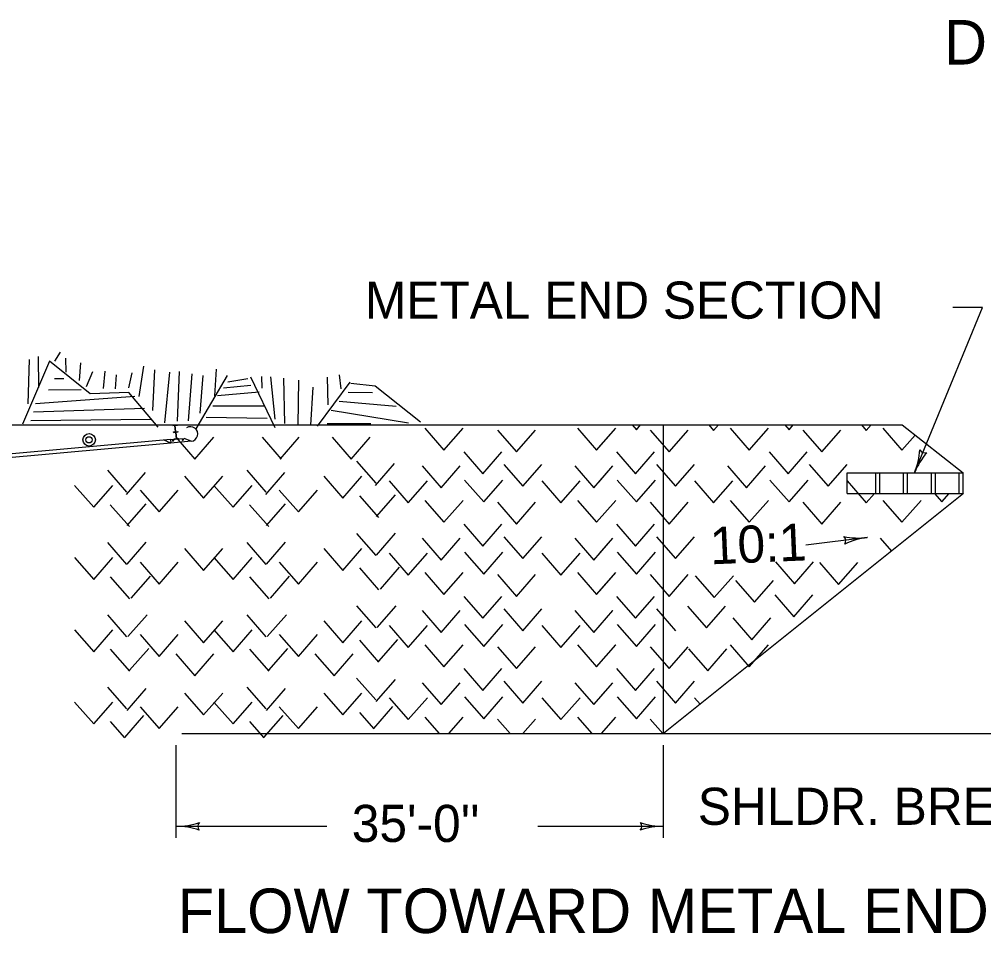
# Model space of a CAD drawing. Extents: x 918 to 1082, y 999 to 1322.
# Drawn here: x 1010 to 1015.19, y 1010.75 to 1015.68 of the extents above; entities that cross this region are included whole.
import ezdxf

# ---------------------------------------------------------------- set-up
doc = ezdxf.new("R2010")
doc.units = 0
for name, color, linetype in [('1', 7, 'Continuous'), ('2', 7, 'Continuous'), ('5', 7, 'Continuous'), ('Level 1', 7, 'Continuous')]:
    doc.layers.add(name, color=color, linetype=linetype)

msp = doc.modelspace()

# ---------------------------------------------------------------- linework, layer by layer
at = {"layer": '1'}
for p, q in [((1015.1859, 1014.123), (1015.0263, 1014.123)), ((1009.1789, 1013.4901), (1014.7524, 1013.4901)), ((1010.8249, 1013.4884), (1010.8498, 1013.4907)), ((1010.8249, 1013.4884), (1010.825, 1013.4872)), ((1010.825, 1013.4872), (1010.8353, 1013.4882)), ((1010.8399, 1013.4548), (1010.837, 1013.4868)), ((1010.8411, 1013.4549), (1010.8383, 1013.4868)), ((1010.8396, 1013.4886), (1010.8499, 1013.4895)), ((1010.8498, 1013.4907), (1010.8499, 1013.4895)), ((1013.4681, 1011.8278), (1013.4681, 1013.49)), ((1010.8282, 1013.4522), (1010.8385, 1013.4532)), ((1010.8283, 1013.4511), (1010.8282, 1013.4522)), ((1010.8283, 1013.4511), (1010.8532, 1013.4533)), ((1010.8283, 1013.4511), (1010.8284, 1013.4499)), ((1010.8284, 1013.4499), (1010.8388, 1013.4508)), ((1010.8404, 1013.4494), (1010.8433, 1013.4175)), ((1010.8416, 1013.4495), (1010.8445, 1013.4177)), ((1010.8428, 1013.4535), (1010.8531, 1013.4544)), ((1010.843, 1013.4512), (1010.8533, 1013.4522)), ((1010.8532, 1013.4533), (1010.8531, 1013.4544)), ((1010.8532, 1013.4533), (1010.8533, 1013.4522)), ((1010.812, 1013.4112), (1009.3163, 1013.2752)), ((1010.8137, 1013.3925), (1009.318, 1013.2565)), ((1010.8138, 1013.3925), (1010.7783, 1013.4088)), ((1010.8121, 1013.4112), (1010.8868, 1013.4178)), ((1010.8121, 1013.4112), (1010.8138, 1013.3925)), ((1010.9243, 1013.4024), (1010.8138, 1013.3925)), ((1010.8271, 1013.4091), (1010.8257, 1013.4089)), ((1010.8276, 1013.4034), (1010.8262, 1013.4033)), ((1010.8315, 1013.4149), (1010.8419, 1013.4158)), ((1010.8317, 1013.4137), (1010.8315, 1013.4149)), ((1010.8317, 1013.4137), (1010.8566, 1013.4159)), ((1010.8462, 1013.4162), (1010.8565, 1013.4172)), ((1010.8566, 1013.4159), (1010.8565, 1013.4172)), ((1010.8799, 1013.4138), (1010.8787, 1013.4137)), ((1010.8805, 1013.4082), (1010.8792, 1013.4081)), ((1010.9243, 1013.4024), (1010.8868, 1013.4178)), ((1014.4569, 1013.2328), (1015.0819, 1013.2328)), ((1014.4569, 1013.1203), (1014.4569, 1013.2328)), ((1014.6108, 1013.1203), (1014.6108, 1013.2328)), ((1014.618, 1013.2323), (1014.6203, 1013.2287)), ((1014.6327, 1013.1203), (1014.6327, 1013.2328)), ((1014.7608, 1013.1203), (1014.7608, 1013.2328)), ((1014.7827, 1013.1203), (1014.7827, 1013.2328)), ((1014.9108, 1013.1203), (1014.9108, 1013.2328)), ((1014.9327, 1013.1203), (1014.9327, 1013.2328)), ((1015.06, 1013.1203), (1015.06, 1013.2328)), ((1015.0819, 1013.1203), (1015.0819, 1013.2328)), ((1014.4569, 1013.1203), (1015.0819, 1013.1203)), ((1014.5656, 1012.8837), (1014.2341, 1012.8429)), ((1010.874, 1011.8278), (1017.209, 1011.8278)), ((1010.8431, 1011.2653), (1010.8431, 1011.7653)), ((1013.4681, 1011.2653), (1013.4681, 1011.7653)), ((1010.843, 1011.3278), (1011.655, 1011.3278)), ((1012.7912, 1011.3278), (1013.468, 1011.3278))]:
    msp.add_line(p, q, dxfattribs=at)
for radius in [0.0337, 0.0169]:
    msp.add_circle((1010.3744, 1013.41), radius, dxfattribs=at)
for centre, radius, start, end in [((1010.8354, 1013.4866), 0.00156, 5.1943, 95.1943), ((1010.8397, 1013.4869), 0.00156, 95.1943, 185.1943), ((1010.9207, 1013.4413), 0.0391, 275.1565, 122.6563), ((1010.8383, 1013.4547), 0.00156, 275.1943, 5.1943), ((1010.8388, 1013.4492), 0.00156, 5.1943, 95.1943), ((1010.8426, 1013.455), 0.00156, 185.1943, 275.1943), ((1010.8431, 1013.4496), 0.00156, 95.1943, 185.1943), ((1010.8259, 1013.4061), 0.00283, 95.1565, 275.1565), ((1010.8273, 1013.4062), 0.00283, 275.1565, 95.1565), ((1010.8417, 1013.4173), 0.00156, 275.1943, 5.1943), ((1010.846, 1013.4177), 0.00156, 185.1943, 275.1943), ((1010.8788, 1013.4108), 0.00283, 95.1565, 275.1565), ((1010.8802, 1013.411), 0.00283, 275.1565, 95.1565), ((1014.4179, 1012.8656), 0.0313, 325.7826, 47.8993), ((1014.5178, 1013.2717), 0.3909, 258.3551, 277.0019), ((1014.6132, 1012.4956), 0.3909, 97.008, 115.6768), ((1014.6132, 1012.4956), 0.3909, 96.9958, 97.008)]:
    msp.add_arc(centre, radius, start, end, dxfattribs=at)
at = {"layer": '2'}
for p, q in [((1014.8194, 1013.2329), (1015.1859, 1014.123)), ((1014.7524, 1013.4901), (1015.0819, 1013.2329)), ((1015.0838, 1013.1204), (1013.468, 1011.8278))]:
    msp.add_line(p, q, dxfattribs=at)
for centre, radius, start, end in [((1014.4579, 1013.3817), 0.3909, 337.6236, 356.2924), ((1015.1809, 1013.084), 0.3909, 138.9708, 157.6175), ((1014.876, 1013.3703), 0.0313, 206.3982, 288.5149), ((1014.4579, 1013.3817), 0.3909, 337.6114, 337.6236), ((1010.843, 1011.7187), 0.3909, 270, 288.6688), ((1010.9917, 1011.3278), 0.0313, 138.7746, 220.8913), ((1013.3194, 1011.3278), 0.0313, 318.7746, 40.8913), ((1013.468, 1011.7187), 0.3909, 251.3472, 269.9939), ((1010.843, 1011.7187), 0.3909, 269.9878, 270), ((1010.843, 1010.9369), 0.3909, 71.3472, 89.9939), ((1013.468, 1010.9369), 0.3909, 90, 108.6688), ((1013.468, 1010.9369), 0.3909, 89.9878, 90)]:
    msp.add_arc(centre, radius, start, end, dxfattribs=at)
at = {"layer": '5'}
for p, q in [((1012.1826, 1013.4728), (1012.2854, 1013.3549)), ((1012.2854, 1013.3549), (1012.3882, 1013.4728)), ((1013.0048, 1013.4728), (1013.1077, 1013.3549)), ((1013.1077, 1013.3549), (1013.2104, 1013.4728)), ((1013.1184, 1013.3674), (1013.2103, 1013.4729)), ((1013.2993, 1013.49), (1013.3217, 1013.4644)), ((1013.3217, 1013.4644), (1013.3439, 1013.49)), ((1013.7112, 1013.49), (1013.7378, 1013.4594)), ((1013.7378, 1013.4594), (1013.7645, 1013.49)), ((1013.8272, 1013.4728), (1013.9299, 1013.3549)), ((1013.9299, 1013.3549), (1014.0327, 1013.4728)), ((1014.1217, 1013.49), (1014.1439, 1013.4644)), ((1014.1439, 1013.4644), (1014.1662, 1013.49)), ((1014.5334, 1013.49), (1014.5601, 1013.4594)), ((1014.5601, 1013.4594), (1014.5868, 1013.49)), ((1014.6494, 1013.4728), (1014.7522, 1013.3549)), ((1010.8409, 1013.4243), (1010.9438, 1013.3063)), ((1010.9438, 1013.3063), (1011.0465, 1013.4243)), ((1011.3058, 1013.4243), (1011.4086, 1013.3063)), ((1011.4034, 1013.3063), (1011.5062, 1013.4243)), ((1011.6828, 1013.4243), (1011.7856, 1013.3063)), ((1011.7856, 1013.3063), (1011.8883, 1013.4243)), ((1012.5735, 1013.4628), (1012.6763, 1013.3448)), ((1012.6763, 1013.3448), (1012.7791, 1013.4628)), ((1013.3958, 1013.4628), (1013.4986, 1013.3448)), ((1013.4986, 1013.3448), (1013.6013, 1013.4628)), ((1014.2181, 1013.4628), (1014.3208, 1013.3448)), ((1014.3208, 1013.3448), (1014.4236, 1013.4628)), ((1014.7522, 1013.3549), (1014.8224, 1013.4354)), ((1012.3916, 1013.3448), (1012.4943, 1013.2269)), ((1012.4943, 1013.2269), (1012.5971, 1013.3448)), ((1013.2138, 1013.3448), (1013.3166, 1013.2269)), ((1013.2138, 1013.3448), (1013.3166, 1013.2269)), ((1013.3166, 1013.2269), (1013.4194, 1013.3448)), ((1014.0361, 1013.3448), (1014.1388, 1013.2269)), ((1014.1388, 1013.2269), (1014.2417, 1013.3448)), ((1011.8152, 1013.2942), (1011.918, 1013.1763)), ((1011.917, 1013.1643), (1012.0198, 1013.2823)), ((1012.1674, 1013.269), (1012.2703, 1013.1511)), ((1012.2703, 1013.1511), (1012.373, 1013.269)), ((1012.6073, 1013.2774), (1012.71, 1013.1595)), ((1012.71, 1013.1595), (1012.8128, 1013.2774)), ((1012.9897, 1013.269), (1013.0925, 1013.1511)), ((1013.0925, 1013.1511), (1013.1953, 1013.269)), ((1013.1199, 1013.1826), (1013.1952, 1013.2691)), ((1013.4295, 1013.2774), (1013.5323, 1013.1595)), ((1013.5323, 1013.1595), (1013.6351, 1013.2774)), ((1013.812, 1013.269), (1013.9148, 1013.1511)), ((1013.9148, 1013.1511), (1014.0175, 1013.269)), ((1014.2518, 1013.2774), (1014.3545, 1013.1595)), ((1014.3545, 1013.1595), (1014.4573, 1013.2774)), ((1010.4735, 1013.2456), (1010.5763, 1013.1277)), ((1010.5753, 1013.1158), (1010.6781, 1013.2337)), ((1010.8883, 1013.2133), (1010.9911, 1013.0953)), ((1010.9911, 1013.0953), (1011.0938, 1013.2133)), ((1011.2235, 1013.2456), (1011.3263, 1013.1277)), ((1011.3253, 1013.1158), (1011.4281, 1013.2337)), ((1011.6383, 1013.2133), (1011.7411, 1013.0953)), ((1011.7411, 1013.0953), (1011.8438, 1013.2133)), ((1010.2966, 1013.1647), (1010.3994, 1013.0468)), ((1010.3994, 1013.0468), (1010.5022, 1013.1647)), ((1011.0466, 1013.1647), (1011.1494, 1013.0468)), ((1011.1494, 1013.0468), (1011.2522, 1013.1647)), ((1011.9905, 1013.1881), (1012.0933, 1013.0702)), ((1012.0933, 1013.0702), (1012.1961, 1013.1881)), ((1012.3966, 1013.1932), (1012.4994, 1013.0753)), ((1012.4994, 1013.0753), (1012.6022, 1013.1932)), ((1012.8128, 1013.1881), (1012.9156, 1013.0702)), ((1012.9156, 1013.0702), (1013.0183, 1013.1881)), ((1013.2188, 1013.1932), (1013.3217, 1013.0753)), ((1013.2188, 1013.1932), (1013.3217, 1013.0753)), ((1013.3217, 1013.0753), (1013.4244, 1013.1932)), ((1013.6351, 1013.1881), (1013.7378, 1013.0702)), ((1013.7378, 1013.0702), (1013.8406, 1013.1881)), ((1014.0412, 1013.1932), (1014.1439, 1013.0753)), ((1014.1439, 1013.0753), (1014.2467, 1013.1932)), ((1014.4573, 1013.1881), (1014.5601, 1013.0702)), ((1010.6488, 1013.1395), (1010.7517, 1013.0216)), ((1010.7517, 1013.0216), (1010.8544, 1013.1395)), ((1011.3988, 1013.1395), (1011.5017, 1013.0216)), ((1011.5017, 1013.0216), (1011.6044, 1013.1395)), ((1011.8303, 1013.1088), (1011.9332, 1012.9908)), ((1011.9214, 1012.9964), (1012.0242, 1013.1143)), ((1014.5601, 1013.0702), (1014.6038, 1013.1203)), ((1014.9269, 1013.1203), (1014.9662, 1013.0753)), ((1014.9662, 1013.0753), (1015.0055, 1013.1203)), ((1010.4887, 1013.0603), (1010.5915, 1012.9423)), ((1010.5798, 1012.9478), (1010.6825, 1013.0658)), ((1011.2387, 1013.0603), (1011.3415, 1012.9423)), ((1011.3298, 1012.9478), (1011.4325, 1013.0658)), ((1012.1826, 1013.0837), (1012.2854, 1012.9657)), ((1012.2854, 1012.9657), (1012.3882, 1013.0837)), ((1012.5735, 1013.0735), (1012.6763, 1012.9556)), ((1012.6763, 1012.9556), (1012.7791, 1013.0735)), ((1013.0048, 1013.0837), (1013.1077, 1012.9657)), ((1013.1077, 1012.9657), (1013.2104, 1013.0837)), ((1013.1214, 1012.9816), (1013.2103, 1013.0837)), ((1013.3958, 1013.0735), (1013.4986, 1012.9556)), ((1013.4986, 1012.9556), (1013.6013, 1013.0735)), ((1013.8272, 1013.0837), (1013.9299, 1012.9657)), ((1013.9299, 1012.9657), (1014.0327, 1013.0837)), ((1014.2181, 1013.0735), (1014.3208, 1012.9556)), ((1014.3208, 1012.9556), (1014.4236, 1013.0735)), ((1014.6494, 1013.0837), (1014.7522, 1012.9657)), ((1014.7522, 1012.9657), (1014.855, 1013.0837)), ((1012.3916, 1012.9556), (1012.4943, 1012.8377)), ((1012.4943, 1012.8377), (1012.5971, 1012.9556)), ((1013.2138, 1012.9556), (1013.3166, 1012.8377)), ((1013.2138, 1012.9556), (1013.3166, 1012.8377)), ((1013.3166, 1012.8377), (1013.4194, 1012.9556)), ((1011.8152, 1012.9049), (1011.918, 1012.787)), ((1011.9214, 1012.7888), (1012.0242, 1012.9067)), ((1010.4735, 1012.8563), (1010.5763, 1012.7384)), ((1010.5798, 1012.7402), (1010.6825, 1012.8581)), ((1011.2235, 1012.8563), (1011.3263, 1012.7384)), ((1011.3298, 1012.7402), (1011.4325, 1012.8581)), ((1012.1674, 1012.8798), (1012.2703, 1012.7618)), ((1012.2703, 1012.7618), (1012.373, 1012.8798)), ((1012.6073, 1012.8882), (1012.71, 1012.7703)), ((1012.71, 1012.7703), (1012.8128, 1012.8882)), ((1012.9897, 1012.8798), (1013.0925, 1012.7618)), ((1013.0925, 1012.7618), (1013.1953, 1012.8798)), ((1013.1228, 1012.7968), (1013.1952, 1012.8798)), ((1013.4295, 1012.8882), (1013.5323, 1012.7703)), ((1013.5323, 1012.7703), (1013.6351, 1012.8882)), ((1014.6343, 1012.8798), (1014.6954, 1012.8096)), ((1010.8883, 1012.8241), (1010.9911, 1012.7061)), ((1010.9911, 1012.7061), (1011.0938, 1012.8241)), ((1011.6383, 1012.8241), (1011.7411, 1012.7061)), ((1011.7411, 1012.7061), (1011.8438, 1012.8241)), ((1011.9905, 1012.7989), (1012.0933, 1012.6809)), ((1012.0933, 1012.6809), (1012.1961, 1012.7989)), ((1012.3966, 1012.8039), (1012.4994, 1012.686)), ((1012.4994, 1012.686), (1012.6022, 1012.8039)), ((1012.8128, 1012.7989), (1012.9156, 1012.6809)), ((1012.9156, 1012.6809), (1013.0183, 1012.7989)), ((1013.2188, 1012.8039), (1013.3217, 1012.686)), ((1013.2188, 1012.8039), (1013.3217, 1012.686)), ((1013.3217, 1012.686), (1013.4244, 1012.8039)), ((1010.2966, 1012.7755), (1010.3994, 1012.6575)), ((1010.3994, 1012.6575), (1010.5022, 1012.7755)), ((1010.6488, 1012.7503), (1010.7517, 1012.6323)), ((1010.7517, 1012.6323), (1010.8544, 1012.7503)), ((1011.0466, 1012.7755), (1011.1494, 1012.6575)), ((1011.1494, 1012.6575), (1011.2522, 1012.7755)), ((1011.3988, 1012.7503), (1011.5017, 1012.6323)), ((1011.5017, 1012.6323), (1011.6044, 1012.7503)), ((1014.0708, 1012.752), (1014.1736, 1012.6341)), ((1014.1736, 1012.6341), (1014.2763, 1012.752)), ((1014.3082, 1012.7484), (1014.4109, 1012.6305)), ((1014.4109, 1012.6305), (1014.5137, 1012.7484)), ((1011.8303, 1012.7196), (1011.9332, 1012.6017)), ((1011.9432, 1012.6058), (1012.0459, 1012.7238)), ((1012.1826, 1012.6944), (1012.2854, 1012.5765)), ((1012.2854, 1012.5765), (1012.3882, 1012.6944)), ((1013.0048, 1012.6944), (1013.1077, 1012.5765)), ((1013.1077, 1012.5765), (1013.2104, 1012.6944)), ((1013.1244, 1012.5958), (1013.2103, 1012.6945)), ((1010.4887, 1012.671), (1010.5915, 1012.5531)), ((1010.6015, 1012.5573), (1010.7043, 1012.6753)), ((1011.2387, 1012.671), (1011.3415, 1012.5531)), ((1011.3515, 1012.5573), (1011.4543, 1012.6753)), ((1012.5735, 1012.6843), (1012.6763, 1012.5664)), ((1012.6763, 1012.5664), (1012.7791, 1012.6843)), ((1013.3958, 1012.6843), (1013.4986, 1012.5664)), ((1013.4986, 1012.5664), (1013.6013, 1012.6843)), ((1013.6387, 1012.6776), (1013.7414, 1012.5597)), ((1013.7414, 1012.5597), (1013.8442, 1012.6776)), ((1013.8548, 1012.6528), (1013.9575, 1012.5348)), ((1013.9575, 1012.5348), (1014.0603, 1012.6528)), ((1012.3916, 1012.5664), (1012.4943, 1012.4484)), ((1012.4943, 1012.4484), (1012.5971, 1012.5664)), ((1013.2138, 1012.5664), (1013.3166, 1012.4484)), ((1013.2138, 1012.5664), (1013.3166, 1012.4484)), ((1013.3166, 1012.4484), (1013.4194, 1012.5664)), ((1014.0673, 1012.5748), (1014.17, 1012.4568)), ((1014.17, 1012.4568), (1014.2728, 1012.5748)), ((1011.8152, 1012.5158), (1011.918, 1012.3978)), ((1011.9255, 1012.3982), (1012.0283, 1012.5162)), ((1012.1674, 1012.4906), (1012.2703, 1012.3726)), ((1012.2703, 1012.3726), (1012.373, 1012.4906)), ((1012.6073, 1012.499), (1012.71, 1012.3811)), ((1012.71, 1012.3811), (1012.8128, 1012.499)), ((1012.9897, 1012.4906), (1013.0925, 1012.3726)), ((1013.0925, 1012.3726), (1013.1953, 1012.4906)), ((1013.1258, 1012.411), (1013.1952, 1012.4906)), ((1013.4295, 1012.499), (1013.5323, 1012.3811)), ((1013.5962, 1012.5145), (1013.6989, 1012.3966)), ((1013.6989, 1012.3966), (1013.8017, 1012.5145)), ((1010.4735, 1012.4672), (1010.5763, 1012.3492)), ((1010.5838, 1012.3496), (1010.6866, 1012.4676)), ((1010.8883, 1012.4348), (1010.9911, 1012.3169)), ((1010.9911, 1012.3169), (1011.0938, 1012.4348)), ((1011.2235, 1012.4672), (1011.3263, 1012.3492)), ((1011.3338, 1012.3496), (1011.4366, 1012.4676)), ((1011.6383, 1012.4348), (1011.7411, 1012.3169)), ((1011.7411, 1012.3169), (1011.8438, 1012.4348)), ((1013.8406, 1012.4507), (1013.9433, 1012.3328)), ((1013.9433, 1012.3328), (1014.0461, 1012.4507)), ((1010.2966, 1012.3863), (1010.3994, 1012.2683)), ((1010.3994, 1012.2683), (1010.5022, 1012.3863)), ((1011.0466, 1012.3863), (1011.1494, 1012.2683)), ((1011.1494, 1012.2683), (1011.2522, 1012.3863)), ((1011.9905, 1012.4097), (1012.0933, 1012.2918)), ((1012.0933, 1012.2918), (1012.1961, 1012.4097)), ((1012.3966, 1012.4148), (1012.4994, 1012.2968)), ((1012.4994, 1012.2968), (1012.6022, 1012.4148)), ((1012.8128, 1012.4097), (1012.9156, 1012.2918)), ((1012.9156, 1012.2918), (1013.0183, 1012.4097)), ((1013.2188, 1012.4148), (1013.3217, 1012.2968)), ((1013.2188, 1012.4148), (1013.3217, 1012.2968)), ((1013.3217, 1012.2968), (1013.4244, 1012.4148)), ((1010.6488, 1012.3611), (1010.7517, 1012.2432)), ((1010.7517, 1012.2432), (1010.8544, 1012.3611)), ((1011.3988, 1012.3611), (1011.5017, 1012.2432)), ((1011.5017, 1012.2432), (1011.6044, 1012.3611)), ((1011.8303, 1012.3303), (1011.9332, 1012.2124)), ((1011.9343, 1012.217), (1012.0371, 1012.335)), ((1010.4887, 1012.2818), (1010.5915, 1012.1638)), ((1010.5927, 1012.1684), (1010.6954, 1012.2864)), ((1011.2387, 1012.2818), (1011.3415, 1012.1638)), ((1011.3427, 1012.1684), (1011.4454, 1012.2864)), ((1012.1826, 1012.3052), (1012.2854, 1012.1873)), ((1012.2854, 1012.1873), (1012.3882, 1012.3052)), ((1012.5735, 1012.2951), (1012.6763, 1012.1772)), ((1012.6763, 1012.1772), (1012.7791, 1012.2951)), ((1013.0048, 1012.3052), (1013.1077, 1012.1873)), ((1013.1077, 1012.1873), (1013.2104, 1012.3052)), ((1013.1274, 1012.21), (1013.2103, 1012.3052)), ((1013.3958, 1012.2951), (1013.4986, 1012.1772)), ((1013.4986, 1012.1772), (1013.6013, 1012.2951)), ((1013.6033, 1012.2841), (1013.706, 1012.1662)), ((1013.706, 1012.1662), (1013.8088, 1012.2841)), ((1013.8272, 1012.3052), (1013.9299, 1012.1873)), ((1013.9299, 1012.1873), (1014.0327, 1012.3052)), ((1010.8409, 1012.2566), (1010.9438, 1012.1387)), ((1010.9438, 1012.1387), (1011.0465, 1012.2566)), ((1011.5909, 1012.2566), (1011.6938, 1012.1387)), ((1011.6938, 1012.1387), (1011.7965, 1012.2566)), ((1012.3916, 1012.1772), (1012.4943, 1012.0593)), ((1012.4943, 1012.0593), (1012.5971, 1012.1772)), ((1013.2138, 1012.1772), (1013.3166, 1012.0593)), ((1013.2138, 1012.1772), (1013.3166, 1012.0593)), ((1013.3166, 1012.0593), (1013.4194, 1012.1772)), ((1011.8152, 1012.1265), (1011.918, 1012.0086)), ((1010.4735, 1012.0779), (1010.5763, 1011.96)), ((1010.5794, 1011.9519), (1010.6822, 1012.0699)), ((1011.2235, 1012.0779), (1011.3263, 1011.96)), ((1011.3294, 1011.9519), (1011.4322, 1012.0699)), ((1011.9211, 1012.0005), (1012.0238, 1012.1185)), ((1012.1674, 1012.1013), (1012.2703, 1011.9834)), ((1012.2703, 1011.9834), (1012.373, 1012.1013)), ((1012.6073, 1012.1098), (1012.71, 1011.9918)), ((1012.71, 1011.9918), (1012.8128, 1012.1098)), ((1012.9897, 1012.1013), (1013.0925, 1011.9834)), ((1013.0925, 1011.9834), (1013.1953, 1012.1013)), ((1013.1288, 1012.0252), (1013.1952, 1012.1014)), ((1013.4295, 1012.1098), (1013.5323, 1011.9918)), ((1013.5323, 1011.9918), (1013.6351, 1012.1098)), ((1010.8883, 1012.0456), (1010.9911, 1011.9277)), ((1010.9911, 1011.9277), (1011.0938, 1012.0456)), ((1011.6383, 1012.0456), (1011.7411, 1011.9277)), ((1011.7411, 1011.9277), (1011.8438, 1012.0456)), ((1011.9905, 1012.0204), (1012.0933, 1011.9025)), ((1012.0933, 1011.9025), (1012.1961, 1012.0204)), ((1012.3966, 1012.0255), (1012.4994, 1011.9076)), ((1012.4994, 1011.9076), (1012.6022, 1012.0255)), ((1012.8128, 1012.0204), (1012.9156, 1011.9025)), ((1012.9156, 1011.9025), (1013.0183, 1012.0204)), ((1013.2188, 1012.0255), (1013.3217, 1011.9076)), ((1013.2188, 1012.0255), (1013.3217, 1011.9076)), ((1013.3217, 1011.9076), (1013.4244, 1012.0255)), ((1013.6351, 1012.0204), (1013.6654, 1011.9856)), ((1010.2966, 1011.997), (1010.3994, 1011.8791)), ((1010.3994, 1011.8791), (1010.5022, 1011.997)), ((1010.6488, 1011.9718), (1010.7517, 1011.8539)), ((1010.7517, 1011.8539), (1010.8544, 1011.9718)), ((1011.0466, 1011.997), (1011.1494, 1011.8791)), ((1011.1494, 1011.8791), (1011.2522, 1011.997)), ((1011.3988, 1011.9718), (1011.5017, 1011.8539)), ((1011.5017, 1011.8539), (1011.6044, 1011.9718)), ((1011.9078, 1011.8547), (1012.0106, 1011.9727)), ((1010.5662, 1011.8061), (1010.6689, 1011.9241)), ((1011.3162, 1011.8061), (1011.4189, 1011.9241)), ((1011.8303, 1011.9412), (1011.9073, 1011.8529)), ((1012.1826, 1011.916), (1012.2596, 1011.8278)), ((1012.3113, 1011.8278), (1012.3882, 1011.916)), ((1013.0048, 1011.916), (1013.0818, 1011.8278)), ((1013.1335, 1011.8278), (1013.2104, 1011.916)), ((1013.1335, 1011.8278), (1013.2104, 1011.916)), ((1010.4887, 1011.8926), (1010.5657, 1011.8043)), ((1011.2387, 1011.8926), (1011.3157, 1011.8043)), ((1012.5735, 1011.9059), (1012.6416, 1011.8278)), ((1012.711, 1011.8278), (1012.7791, 1011.9059)), ((1013.3958, 1011.9059), (1013.4638, 1011.8278))]:
    msp.add_line(p, q, dxfattribs=at)
at = {"layer": 'Level 1'}
for points in [[(1010.0459, 1013.6029), (1010.0532, 1013.8429)], [(1010.1045, 1013.692), (1010.1013, 1013.8594)], [(1010.1891, 1013.8336), (1010.2206, 1013.882)], [(1010.2501, 1013.775), (1010.2485, 1013.8502)], [(1010.7471, 1013.4774), (1010.588, 1013.6656), (1010.3804, 1013.6572), (1010.1617, 1013.8331), (1010.0164, 1013.4947)], [(1010.3227, 1013.7286), (1010.3293, 1013.8243)], [(1010.644, 1013.6429), (1010.6689, 1013.8071)], [(1010.7173, 1013.5683), (1010.7289, 1013.7878)], [(1011.0511, 1013.6465), (1011.0601, 1013.7912)], [(1010.2389, 1013.7389), (1010.1875, 1013.738)], [(1010.36, 1013.6969), (1010.3943, 1013.7778)], [(1010.4516, 1013.6868), (1010.4618, 1013.7793)], [(1010.5158, 1013.6838), (1010.5221, 1013.76)], [(1010.5875, 1013.6895), (1010.6055, 1013.77)], [(1010.7824, 1013.502), (1010.8089, 1013.7741)], [(1010.8497, 1013.5111), (1010.8608, 1013.7787)], [(1010.9103, 1013.5125), (1010.9291, 1013.7647)], [(1010.9504, 1013.4695), (1011.1206, 1013.7564)], [(1010.9726, 1013.5536), (1010.9892, 1013.7573)], [(1011.2286, 1013.7381), (1011.1213, 1013.7198)], [(1011.3773, 1013.474), (1011.2446, 1013.7469)], [(1011.3057, 1013.6875), (1011.3043, 1013.7516)], [(1011.3764, 1013.5216), (1011.3523, 1013.749)], [(1011.4288, 1013.4987), (1011.424, 1013.7419)], [(1011.6617, 1013.5989), (1011.6589, 1013.7466)], [(1011.7325, 1013.6841), (1011.7225, 1013.7598)], [(1010.3323, 1013.6801), (1010.1563, 1013.6767)], [(1011.2454, 1013.7026), (1011.0981, 1013.6877)], [(1011.5009, 1013.4882), (1011.5036, 1013.7315)], [(1011.5683, 1013.4896), (1011.5803, 1013.693)], [(1011.6041, 1013.4826), (1011.7797, 1013.7209)], [(1011.9149, 1013.6996), (1011.7833, 1013.7131)], [(1012.1587, 1013.5053), (1011.9149, 1013.6996)], [(1010.6201, 1013.6425), (1010.086, 1013.6037)], [(1011.2898, 1013.6675), (1011.0665, 1013.6469)], [(1011.9002, 1013.6633), (1011.7687, 1013.6649)], [(1010.6733, 1013.5793), (1010.0749, 1013.5597)], [(1011.3151, 1013.5921), (1011.0404, 1013.5909)], [(1012.0284, 1013.5892), (1011.722, 1013.6162)], [(1011.3328, 1013.5249), (1011.0056, 1013.5303)], [(1012.0942, 1013.5005), (1011.6784, 1013.5676)], [(1010.7061, 1013.5202), (1010.0598, 1013.5116)], [(1011.8917, 1013.4959), (1011.656, 1013.4953)]]:
    msp.add_lwpolyline(points, dxfattribs=at)

# ---------------------------------------------------------------- texts
at = {"layer": '1'}
for s, height, p in [('DETAIL OF GUARDRAIL FOR FILL TO SOLID ROCK CUT SECTION', 0.24, (1014.9785, 1015.4318)), ('METAL END SECTION', 0.2, (1011.8597, 1014.0624)), ('SHLDR. BREAK', 0.2, (1013.6524, 1011.3358)), ("35'-0''", 0.2, (1011.7891, 1011.2436)), ('FLOW TOWARD METAL END SECTION', 0.24, (1010.8512, 1010.7527))]:
    msp.add_text(s, height=height, dxfattribs=at).set_placement(p)
msp.add_text('10:1', height=0.2, rotation=2.4018, dxfattribs=at).set_placement((1013.7218, 1012.7389))

doc.saveas('drawing.dxf')
